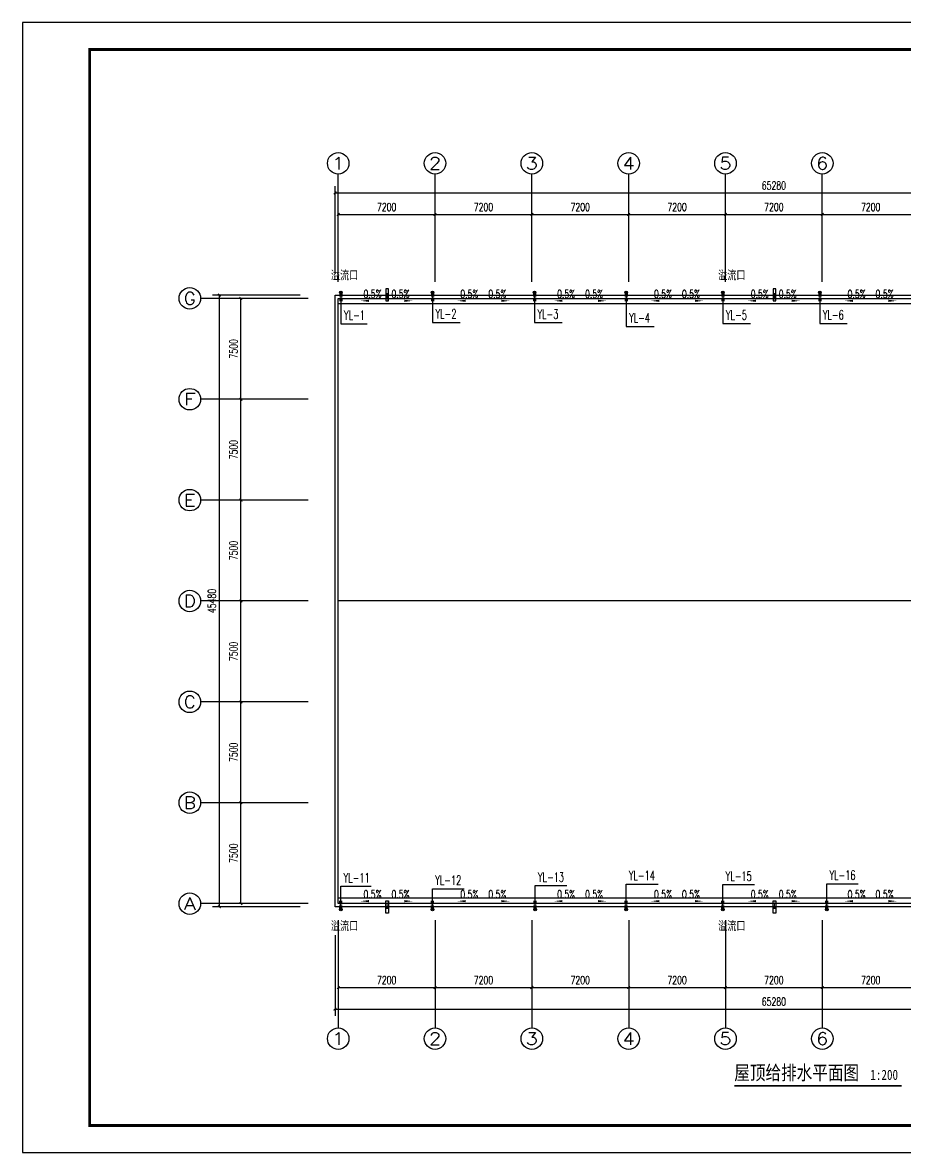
# Model space of a CAD drawing. Extents: x 4995099 to 5303443, y 4627657 to 4889583.
# Drawn here: x 5184643 to 5250301, y 4805583 to 4889583 of the extents above; entities that cross this region are included whole.
import ezdxf
from ezdxf.enums import TextEntityAlignment as Align

# ---------------------------------------------------------------- set-up
doc = ezdxf.new("R2010")
doc.units = 0
doc.header["$LTSCALE"] = 1000
doc.header["$MEASUREMENT"] = 0
doc.linetypes.add('DASH', pattern=[0.35, 0.25, -0.1])
doc.layers.get('0').update_dxf_attribs({"color": 4, "linetype": 'CONTINUOUS'})
doc.layers.get('Defpoints').update_dxf_attribs({"linetype": 'CONTINUOUS'})
for name, color, linetype in [('AXIS', 3, 'CONTINUOUS'), ('AXIS_TEXT', 7, 'CONTINUOUS'), ('DIM_SYMB', 3, 'CONTINUOUS'), ('DIM_雨水', 3, 'CONTINUOUS'), ('EVTR', 2, 'CONTINUOUS'), ('PUB_TEXT', 7, 'CONTINUOUS'), ('PUB_TITLE', 4, 'CONTINUOUS'), ('VPIPE-雨水', 4, 'CONTINUOUS')]:
    doc.layers.add(name, color=color, linetype=linetype)
doc.styles.add('_TCH_AXIS', font='COMPLEX', dxfattribs={"bigfont": 'GBCBIG'})
doc.styles.add('_TCH_DIM', font='SIMPLEX', dxfattribs={"bigfont": 'GBCBIG'})
doc.styles.add('_TCH_DIM_T3', font='SIMPLEX', dxfattribs={"width": 0.705882, "bigfont": 'GBCBIG'})
doc.styles.add('_TWT_SERIAL', font='COMPLEX', dxfattribs={"width": 0.8, "height": 3.5, "bigfont": 'HZTXT'})
doc.styles.add('COMPLEX', font='COMPLEX')
doc.styles.add('宋体1', font='', dxfattribs={"width": 0.8, "height": 8.6})
doc.styles.get('宋体1').set_extended_font_data('SimSun')
doc.dimstyles.new('_TCH_ARCH&&200', dxfattribs={"dimtxt": 595, "dimasz": 200, "dimexe": 500, "dimexo": 600, "dimgap": 252.5, "dimtad": 1, "dimdec": 0, "dimzin": 0, "dimdsep": 46, "dimtxsty": '_TCH_DIM_T3', "dimblk": 'ARCHTICK', "dimcen": 0.09, "dimclrt": 7, "dimazin": 2, "dimtfac": 1, "dimtdec": 0, "dimtix": 1, "dimtmove": 2, "dimatfit": 3, "dimfxl": 0, "dimtolj": 1, "dimtzin": 0, "dimarcsym": 0})

# ---------------------------------------------------------------- blocks, each defined once
blk = doc.blocks.new('_ArchTick')
at = {"color": 0, "linetype": 'ByBlock', "const_width": 0.4}
blk.add_lwpolyline([(-0.5, -0.5), (0.5, 0.5)], dxfattribs=at)
blk = doc.blocks.new('*D123')
at = {"layer": 'AXIS', "color": 0, "lineweight": -2}
for p, q in [((5208119, 4870920), (5208119, 4875820)), ((5215319, 4870920), (5215319, 4875820)), ((5208119, 4875320), (5215319, 4875320))]:
    blk.add_line(p, q, dxfattribs=at)
at = {"layer": 'Defpoints', "color": 0}
for p in [(5215319, 4875320), (5208119, 4870320), (5215319, 4870320)]:
    blk.add_point(p, dxfattribs=at)
at = {"layer": 'AXIS', "color": 0, "lineweight": -2, "xscale": 200, "yscale": 200, "zscale": 200, "rotation": 180}
blk.add_blockref('_ArchTick', (5208119, 4875320), dxfattribs=at)
at = {"layer": 'AXIS', "color": 0, "lineweight": -2, "xscale": 200, "yscale": 200, "zscale": 200}
blk.add_blockref('_ArchTick', (5215319, 4875320), dxfattribs=at)
at = {"layer": 'AXIS', "color": 7, "insert": (5211719, 4875870), "char_height": 595, "attachment_point": 5, "style": '_TCH_DIM_T3'}
blk.add_mtext('\\A1;7200', dxfattribs=at)
blk = doc.blocks.new('*D124')
at = {"layer": 'AXIS', "color": 0, "lineweight": -2}
for p, q in [((5215319, 4870920), (5215319, 4875820)), ((5222519, 4870920), (5222519, 4875820)), ((5215319, 4875320), (5222519, 4875320))]:
    blk.add_line(p, q, dxfattribs=at)
at = {"layer": 'Defpoints', "color": 0}
for p in [(5222519, 4875320), (5215319, 4870320), (5222519, 4870320)]:
    blk.add_point(p, dxfattribs=at)
at = {"layer": 'AXIS', "color": 0, "lineweight": -2, "xscale": 200, "yscale": 200, "zscale": 200, "rotation": 180}
blk.add_blockref('_ArchTick', (5215319, 4875320), dxfattribs=at)
at = {"layer": 'AXIS', "color": 0, "lineweight": -2, "xscale": 200, "yscale": 200, "zscale": 200}
blk.add_blockref('_ArchTick', (5222519, 4875320), dxfattribs=at)
at = {"layer": 'AXIS', "color": 7, "insert": (5218919, 4875870), "char_height": 595, "attachment_point": 5, "style": '_TCH_DIM_T3'}
blk.add_mtext('\\A1;7200', dxfattribs=at)
blk = doc.blocks.new('*D125')
at = {"layer": 'AXIS', "color": 0, "lineweight": -2}
for p, q in [((5222519, 4870920), (5222519, 4875820)), ((5229719, 4870920), (5229719, 4875820)), ((5222519, 4875320), (5229719, 4875320))]:
    blk.add_line(p, q, dxfattribs=at)
at = {"layer": 'Defpoints', "color": 0}
for p in [(5229719, 4875320), (5222519, 4870320), (5229719, 4870320)]:
    blk.add_point(p, dxfattribs=at)
at = {"layer": 'AXIS', "color": 0, "lineweight": -2, "xscale": 200, "yscale": 200, "zscale": 200, "rotation": 180}
blk.add_blockref('_ArchTick', (5222519, 4875320), dxfattribs=at)
at = {"layer": 'AXIS', "color": 0, "lineweight": -2, "xscale": 200, "yscale": 200, "zscale": 200}
blk.add_blockref('_ArchTick', (5229719, 4875320), dxfattribs=at)
at = {"layer": 'AXIS', "color": 7, "insert": (5226119, 4875870), "char_height": 595, "attachment_point": 5, "style": '_TCH_DIM_T3'}
blk.add_mtext('\\A1;7200', dxfattribs=at)
blk = doc.blocks.new('*D126')
at = {"layer": 'AXIS', "color": 0, "lineweight": -2}
for p, q in [((5229719, 4870920), (5229719, 4875820)), ((5236919, 4870920), (5236919, 4875820)), ((5229719, 4875320), (5236919, 4875320))]:
    blk.add_line(p, q, dxfattribs=at)
at = {"layer": 'Defpoints', "color": 0}
for p in [(5236919, 4875320), (5229719, 4870320), (5236919, 4870320)]:
    blk.add_point(p, dxfattribs=at)
at = {"layer": 'AXIS', "color": 0, "lineweight": -2, "xscale": 200, "yscale": 200, "zscale": 200, "rotation": 180}
blk.add_blockref('_ArchTick', (5229719, 4875320), dxfattribs=at)
at = {"layer": 'AXIS', "color": 0, "lineweight": -2, "xscale": 200, "yscale": 200, "zscale": 200}
blk.add_blockref('_ArchTick', (5236919, 4875320), dxfattribs=at)
at = {"layer": 'AXIS', "color": 7, "insert": (5233319, 4875870), "char_height": 595, "attachment_point": 5, "style": '_TCH_DIM_T3'}
blk.add_mtext('\\A1;7200', dxfattribs=at)
blk = doc.blocks.new('*D127')
at = {"layer": 'AXIS', "color": 0, "lineweight": -2}
for p, q in [((5236919, 4870920), (5236919, 4875820)), ((5244119, 4870920), (5244119, 4875820)), ((5236919, 4875320), (5244119, 4875320))]:
    blk.add_line(p, q, dxfattribs=at)
at = {"layer": 'Defpoints', "color": 0}
for p in [(5244119, 4875320), (5236919, 4870320), (5244119, 4870320)]:
    blk.add_point(p, dxfattribs=at)
at = {"layer": 'AXIS', "color": 0, "lineweight": -2, "xscale": 200, "yscale": 200, "zscale": 200, "rotation": 180}
blk.add_blockref('_ArchTick', (5236919, 4875320), dxfattribs=at)
at = {"layer": 'AXIS', "color": 0, "lineweight": -2, "xscale": 200, "yscale": 200, "zscale": 200}
blk.add_blockref('_ArchTick', (5244119, 4875320), dxfattribs=at)
at = {"layer": 'AXIS', "color": 7, "insert": (5240519, 4875870), "char_height": 595, "attachment_point": 5, "style": '_TCH_DIM_T3'}
blk.add_mtext('\\A1;7200', dxfattribs=at)
blk = doc.blocks.new('*D128')
at = {"layer": 'AXIS', "color": 0, "lineweight": -2}
for p, q in [((5244119, 4870920), (5244119, 4875820)), ((5251319, 4870920), (5251319, 4875820)), ((5244119, 4875320), (5251319, 4875320))]:
    blk.add_line(p, q, dxfattribs=at)
at = {"layer": 'Defpoints', "color": 0}
for p in [(5251319, 4875320), (5244119, 4870320), (5251319, 4870320)]:
    blk.add_point(p, dxfattribs=at)
at = {"layer": 'AXIS', "color": 0, "lineweight": -2, "xscale": 200, "yscale": 200, "zscale": 200, "rotation": 180}
blk.add_blockref('_ArchTick', (5244119, 4875320), dxfattribs=at)
at = {"layer": 'AXIS', "color": 0, "lineweight": -2, "xscale": 200, "yscale": 200, "zscale": 200}
blk.add_blockref('_ArchTick', (5251319, 4875320), dxfattribs=at)
at = {"layer": 'AXIS', "color": 7, "insert": (5247719, 4875870), "char_height": 595, "attachment_point": 5, "style": '_TCH_DIM_T3'}
blk.add_mtext('\\A1;7200', dxfattribs=at)
blk = doc.blocks.new('*D132')
at = {"layer": 'AXIS', "color": 0, "lineweight": -2}
for p, q in [((5207879, 4870920), (5207879, 4877420)), ((5273159, 4870920), (5273159, 4877420)), ((5207879, 4876920), (5273159, 4876920))]:
    blk.add_line(p, q, dxfattribs=at)
at = {"layer": 'Defpoints', "color": 0}
for p in [(5273159, 4876920), (5207879, 4870320), (5273159, 4870320)]:
    blk.add_point(p, dxfattribs=at)
at = {"layer": 'AXIS', "color": 0, "lineweight": -2, "xscale": 200, "yscale": 200, "zscale": 200, "rotation": 180}
blk.add_blockref('_ArchTick', (5207879, 4876920), dxfattribs=at)
at = {"layer": 'AXIS', "color": 0, "lineweight": -2, "xscale": 200, "yscale": 200, "zscale": 200}
blk.add_blockref('_ArchTick', (5273159, 4876920), dxfattribs=at)
at = {"layer": 'AXIS', "color": 7, "insert": (5240519, 4877470), "char_height": 595, "attachment_point": 5, "style": '_TCH_DIM_T3'}
blk.add_mtext('\\A1;65280', dxfattribs=at)
blk = doc.blocks.new('*D133')
at = {"layer": 'AXIS', "color": 0, "lineweight": -2}
for p, q in [((5208119, 4822240), (5208119, 4817340)), ((5215319, 4822240), (5215319, 4817340)), ((5208119, 4817840), (5215319, 4817840))]:
    blk.add_line(p, q, dxfattribs=at)
at = {"layer": 'Defpoints', "color": 0}
for p in [(5208119, 4822840), (5215319, 4822840), (5215319, 4817840)]:
    blk.add_point(p, dxfattribs=at)
at = {"layer": 'AXIS', "color": 0, "lineweight": -2, "xscale": 200, "yscale": 200, "zscale": 200, "rotation": 180}
blk.add_blockref('_ArchTick', (5208119, 4817840), dxfattribs=at)
at = {"layer": 'AXIS', "color": 0, "lineweight": -2, "xscale": 200, "yscale": 200, "zscale": 200}
blk.add_blockref('_ArchTick', (5215319, 4817840), dxfattribs=at)
at = {"layer": 'AXIS', "color": 7, "insert": (5211719, 4818390), "char_height": 595, "attachment_point": 5, "style": '_TCH_DIM_T3'}
blk.add_mtext('\\A1;7200', dxfattribs=at)
blk = doc.blocks.new('*D134')
at = {"layer": 'AXIS', "color": 0, "lineweight": -2}
for p, q in [((5215319, 4822240), (5215319, 4817340)), ((5222519, 4822240), (5222519, 4817340)), ((5215319, 4817840), (5222519, 4817840))]:
    blk.add_line(p, q, dxfattribs=at)
at = {"layer": 'Defpoints', "color": 0}
for p in [(5215319, 4822840), (5222519, 4822840), (5222519, 4817840)]:
    blk.add_point(p, dxfattribs=at)
at = {"layer": 'AXIS', "color": 0, "lineweight": -2, "xscale": 200, "yscale": 200, "zscale": 200, "rotation": 180}
blk.add_blockref('_ArchTick', (5215319, 4817840), dxfattribs=at)
at = {"layer": 'AXIS', "color": 0, "lineweight": -2, "xscale": 200, "yscale": 200, "zscale": 200}
blk.add_blockref('_ArchTick', (5222519, 4817840), dxfattribs=at)
at = {"layer": 'AXIS', "color": 7, "insert": (5218919, 4818390), "char_height": 595, "attachment_point": 5, "style": '_TCH_DIM_T3'}
blk.add_mtext('\\A1;7200', dxfattribs=at)
blk = doc.blocks.new('*D135')
at = {"layer": 'AXIS', "color": 0, "lineweight": -2}
for p, q in [((5222519, 4822240), (5222519, 4817340)), ((5229719, 4822240), (5229719, 4817340)), ((5222519, 4817840), (5229719, 4817840))]:
    blk.add_line(p, q, dxfattribs=at)
at = {"layer": 'Defpoints', "color": 0}
for p in [(5222519, 4822840), (5229719, 4822840), (5229719, 4817840)]:
    blk.add_point(p, dxfattribs=at)
at = {"layer": 'AXIS', "color": 0, "lineweight": -2, "xscale": 200, "yscale": 200, "zscale": 200, "rotation": 180}
blk.add_blockref('_ArchTick', (5222519, 4817840), dxfattribs=at)
at = {"layer": 'AXIS', "color": 0, "lineweight": -2, "xscale": 200, "yscale": 200, "zscale": 200}
blk.add_blockref('_ArchTick', (5229719, 4817840), dxfattribs=at)
at = {"layer": 'AXIS', "color": 7, "insert": (5226119, 4818390), "char_height": 595, "attachment_point": 5, "style": '_TCH_DIM_T3'}
blk.add_mtext('\\A1;7200', dxfattribs=at)
blk = doc.blocks.new('*D136')
at = {"layer": 'AXIS', "color": 0, "lineweight": -2}
for p, q in [((5229719, 4822240), (5229719, 4817340)), ((5236919, 4822240), (5236919, 4817340)), ((5229719, 4817840), (5236919, 4817840))]:
    blk.add_line(p, q, dxfattribs=at)
at = {"layer": 'Defpoints', "color": 0}
for p in [(5229719, 4822840), (5236919, 4822840), (5236919, 4817840)]:
    blk.add_point(p, dxfattribs=at)
at = {"layer": 'AXIS', "color": 0, "lineweight": -2, "xscale": 200, "yscale": 200, "zscale": 200, "rotation": 180}
blk.add_blockref('_ArchTick', (5229719, 4817840), dxfattribs=at)
at = {"layer": 'AXIS', "color": 0, "lineweight": -2, "xscale": 200, "yscale": 200, "zscale": 200}
blk.add_blockref('_ArchTick', (5236919, 4817840), dxfattribs=at)
at = {"layer": 'AXIS', "color": 7, "insert": (5233319, 4818390), "char_height": 595, "attachment_point": 5, "style": '_TCH_DIM_T3'}
blk.add_mtext('\\A1;7200', dxfattribs=at)
blk = doc.blocks.new('*D137')
at = {"layer": 'AXIS', "color": 0, "lineweight": -2}
for p, q in [((5236919, 4822240), (5236919, 4817340)), ((5244119, 4822240), (5244119, 4817340)), ((5236919, 4817840), (5244119, 4817840))]:
    blk.add_line(p, q, dxfattribs=at)
at = {"layer": 'Defpoints', "color": 0}
for p in [(5236919, 4822840), (5244119, 4822840), (5244119, 4817840)]:
    blk.add_point(p, dxfattribs=at)
at = {"layer": 'AXIS', "color": 0, "lineweight": -2, "xscale": 200, "yscale": 200, "zscale": 200, "rotation": 180}
blk.add_blockref('_ArchTick', (5236919, 4817840), dxfattribs=at)
at = {"layer": 'AXIS', "color": 0, "lineweight": -2, "xscale": 200, "yscale": 200, "zscale": 200}
blk.add_blockref('_ArchTick', (5244119, 4817840), dxfattribs=at)
at = {"layer": 'AXIS', "color": 7, "insert": (5240519, 4818390), "char_height": 595, "attachment_point": 5, "style": '_TCH_DIM_T3'}
blk.add_mtext('\\A1;7200', dxfattribs=at)
blk = doc.blocks.new('*D138')
at = {"layer": 'AXIS', "color": 0, "lineweight": -2}
for p, q in [((5244119, 4822240), (5244119, 4817340)), ((5251319, 4822240), (5251319, 4817340)), ((5244119, 4817840), (5251319, 4817840))]:
    blk.add_line(p, q, dxfattribs=at)
at = {"layer": 'Defpoints', "color": 0}
for p in [(5244119, 4822840), (5251319, 4822840), (5251319, 4817840)]:
    blk.add_point(p, dxfattribs=at)
at = {"layer": 'AXIS', "color": 0, "lineweight": -2, "xscale": 200, "yscale": 200, "zscale": 200, "rotation": 180}
blk.add_blockref('_ArchTick', (5244119, 4817840), dxfattribs=at)
at = {"layer": 'AXIS', "color": 0, "lineweight": -2, "xscale": 200, "yscale": 200, "zscale": 200}
blk.add_blockref('_ArchTick', (5251319, 4817840), dxfattribs=at)
at = {"layer": 'AXIS', "color": 7, "insert": (5247719, 4818390), "char_height": 595, "attachment_point": 5, "style": '_TCH_DIM_T3'}
blk.add_mtext('\\A1;7200', dxfattribs=at)
blk = doc.blocks.new('*D142')
at = {"layer": 'AXIS', "color": 0, "lineweight": -2}
for p, q in [((5207879, 4821740), (5207879, 4815740)), ((5273159, 4821740), (5273159, 4815740)), ((5207879, 4816240), (5273159, 4816240))]:
    blk.add_line(p, q, dxfattribs=at)
at = {"layer": 'Defpoints', "color": 0}
for p in [(5207879, 4822340), (5273159, 4822340), (5273159, 4816240)]:
    blk.add_point(p, dxfattribs=at)
at = {"layer": 'AXIS', "color": 0, "lineweight": -2, "xscale": 200, "yscale": 200, "zscale": 200, "rotation": 180}
blk.add_blockref('_ArchTick', (5207879, 4816240), dxfattribs=at)
at = {"layer": 'AXIS', "color": 0, "lineweight": -2, "xscale": 200, "yscale": 200, "zscale": 200}
blk.add_blockref('_ArchTick', (5273159, 4816240), dxfattribs=at)
at = {"layer": 'AXIS', "color": 7, "insert": (5240519, 4816790), "char_height": 595, "attachment_point": 5, "style": '_TCH_DIM_T3'}
blk.add_mtext('\\A1;65280', dxfattribs=at)
blk = doc.blocks.new('*D150')
at = {"layer": 'AXIS', "color": 0, "lineweight": -2}
for p, q in [((5205279, 4831580), (5200379, 4831580)), ((5200879, 4824080), (5200879, 4831580)), ((5205279, 4824080), (5200379, 4824080))]:
    blk.add_line(p, q, dxfattribs=at)
at = {"layer": 'Defpoints', "color": 0}
for p in [(5200879, 4831580), (5205879, 4831580), (5205879, 4824080)]:
    blk.add_point(p, dxfattribs=at)
at = {"layer": 'AXIS', "color": 0, "lineweight": -2, "xscale": 200, "yscale": 200, "zscale": 200}
for p, rotation in [((5200879, 4831580), 90), ((5200879, 4824080), 270)]:
    blk.add_blockref('_ArchTick', p, dxfattribs=dict(at, rotation=rotation))
at = {"layer": 'AXIS', "color": 7, "insert": (5200329, 4827830), "char_height": 595, "attachment_point": 5, "rotation": 90, "style": '_TCH_DIM_T3'}
blk.add_mtext('\\A1;7500', dxfattribs=at)
blk = doc.blocks.new('*D151')
at = {"layer": 'AXIS', "color": 0, "lineweight": -2}
for p, q in [((5205279, 4839080), (5200379, 4839080)), ((5200879, 4831580), (5200879, 4839080)), ((5205279, 4831580), (5200379, 4831580))]:
    blk.add_line(p, q, dxfattribs=at)
at = {"layer": 'Defpoints', "color": 0}
for p in [(5200879, 4839080), (5205879, 4839080), (5205879, 4831580)]:
    blk.add_point(p, dxfattribs=at)
at = {"layer": 'AXIS', "color": 0, "lineweight": -2, "xscale": 200, "yscale": 200, "zscale": 200}
for p, rotation in [((5200879, 4839080), 90), ((5200879, 4831580), 270)]:
    blk.add_blockref('_ArchTick', p, dxfattribs=dict(at, rotation=rotation))
at = {"layer": 'AXIS', "color": 7, "insert": (5200329, 4835330), "char_height": 595, "attachment_point": 5, "rotation": 90, "style": '_TCH_DIM_T3'}
blk.add_mtext('\\A1;7500', dxfattribs=at)
blk = doc.blocks.new('*D152')
at = {"layer": 'AXIS', "color": 0, "lineweight": -2}
for p, q in [((5205279, 4846580), (5200379, 4846580)), ((5200879, 4839080), (5200879, 4846580)), ((5205279, 4839080), (5200379, 4839080))]:
    blk.add_line(p, q, dxfattribs=at)
at = {"layer": 'Defpoints', "color": 0}
for p in [(5200879, 4846580), (5205879, 4846580), (5205879, 4839080)]:
    blk.add_point(p, dxfattribs=at)
at = {"layer": 'AXIS', "color": 0, "lineweight": -2, "xscale": 200, "yscale": 200, "zscale": 200}
for p, rotation in [((5200879, 4846580), 90), ((5200879, 4839080), 270)]:
    blk.add_blockref('_ArchTick', p, dxfattribs=dict(at, rotation=rotation))
at = {"layer": 'AXIS', "color": 7, "insert": (5200329, 4842830), "char_height": 595, "attachment_point": 5, "rotation": 90, "style": '_TCH_DIM_T3'}
blk.add_mtext('\\A1;7500', dxfattribs=at)
blk = doc.blocks.new('*D153')
at = {"layer": 'AXIS', "color": 0, "lineweight": -2}
for p, q in [((5205279, 4854080), (5200379, 4854080)), ((5200879, 4846580), (5200879, 4854080)), ((5205279, 4846580), (5200379, 4846580))]:
    blk.add_line(p, q, dxfattribs=at)
at = {"layer": 'Defpoints', "color": 0}
for p in [(5200879, 4854080), (5205879, 4854080), (5205879, 4846580)]:
    blk.add_point(p, dxfattribs=at)
at = {"layer": 'AXIS', "color": 0, "lineweight": -2, "xscale": 200, "yscale": 200, "zscale": 200}
for p, rotation in [((5200879, 4854080), 90), ((5200879, 4846580), 270)]:
    blk.add_blockref('_ArchTick', p, dxfattribs=dict(at, rotation=rotation))
at = {"layer": 'AXIS', "color": 7, "insert": (5200329, 4850330), "char_height": 595, "attachment_point": 5, "rotation": 90, "style": '_TCH_DIM_T3'}
blk.add_mtext('\\A1;7500', dxfattribs=at)
blk = doc.blocks.new('*D154')
at = {"layer": 'AXIS', "color": 0, "lineweight": -2}
for p, q in [((5205279, 4861580), (5200379, 4861580)), ((5200879, 4854080), (5200879, 4861580)), ((5205279, 4854080), (5200379, 4854080))]:
    blk.add_line(p, q, dxfattribs=at)
at = {"layer": 'Defpoints', "color": 0}
for p in [(5200879, 4861580), (5205879, 4861580), (5205879, 4854080)]:
    blk.add_point(p, dxfattribs=at)
at = {"layer": 'AXIS', "color": 0, "lineweight": -2, "xscale": 200, "yscale": 200, "zscale": 200}
for p, rotation in [((5200879, 4861580), 90), ((5200879, 4854080), 270)]:
    blk.add_blockref('_ArchTick', p, dxfattribs=dict(at, rotation=rotation))
at = {"layer": 'AXIS', "color": 7, "insert": (5200329, 4857830), "char_height": 595, "attachment_point": 5, "rotation": 90, "style": '_TCH_DIM_T3'}
blk.add_mtext('\\A1;7500', dxfattribs=at)
blk = doc.blocks.new('*D155')
at = {"layer": 'AXIS', "color": 0, "lineweight": -2}
for p, q in [((5205279, 4869080), (5200379, 4869080)), ((5200879, 4861580), (5200879, 4869080)), ((5205279, 4861580), (5200379, 4861580))]:
    blk.add_line(p, q, dxfattribs=at)
at = {"layer": 'Defpoints', "color": 0}
for p in [(5200879, 4869080), (5205879, 4869080), (5205879, 4861580)]:
    blk.add_point(p, dxfattribs=at)
at = {"layer": 'AXIS', "color": 0, "lineweight": -2, "xscale": 200, "yscale": 200, "zscale": 200}
for p, rotation in [((5200879, 4869080), 90), ((5200879, 4861580), 270)]:
    blk.add_blockref('_ArchTick', p, dxfattribs=dict(at, rotation=rotation))
at = {"layer": 'AXIS', "color": 7, "insert": (5200329, 4865330), "char_height": 595, "attachment_point": 5, "rotation": 90, "style": '_TCH_DIM_T3'}
blk.add_mtext('\\A1;7500', dxfattribs=at)
blk = doc.blocks.new('*D156')
at = {"layer": 'AXIS', "color": 0, "lineweight": -2}
for p, q in [((5205279, 4869320), (5198779, 4869320)), ((5199279, 4823840), (5199279, 4869320)), ((5205279, 4823840), (5198779, 4823840))]:
    blk.add_line(p, q, dxfattribs=at)
at = {"layer": 'Defpoints', "color": 0}
for p in [(5199279, 4869320), (5205879, 4869320), (5205879, 4823840)]:
    blk.add_point(p, dxfattribs=at)
at = {"layer": 'AXIS', "color": 0, "lineweight": -2, "xscale": 200, "yscale": 200, "zscale": 200}
for p, rotation in [((5199279, 4869320), 90), ((5199279, 4823840), 270)]:
    blk.add_blockref('_ArchTick', p, dxfattribs=dict(at, rotation=rotation))
at = {"layer": 'AXIS', "color": 7, "insert": (5198729, 4846580), "char_height": 595, "attachment_point": 5, "rotation": 90, "style": '_TCH_DIM_T3'}
blk.add_mtext('\\A1;45480', dxfattribs=at)
blk = doc.blocks.new('_AXISO')
blk.add_circle((0, 0), 0.5)
at = {"layer": 'AXIS_TEXT', "style": 'COMPLEX', "width": 1.041667}
blk.add_attdef('A', text='', height=0.56, dxfattribs=at).set_placement((-0.25, -0.28), (0.25, -0.28), align=Align.FIT)

msp = doc.modelspace()

# ---------------------------------------------------------------- linework, layer by layer
for p, q in [((5272919.2, 4868680), (5208119.2, 4868680)), ((5272919.2, 4868680), (5208119.2, 4868680)), ((5272919.2, 4846580), (5208119.2, 4846580)), ((5272919.2, 4824480), (5208119.2, 4824480))]:
    msp.add_line(p, q)
for points in [[(5207879.2, 4869320), (5273159.2, 4869320), (5273159.2, 4823840), (5207879.2, 4823840)], [(5208119.2, 4869080), (5272919.2, 4869080), (5272919.2, 4824080), (5208119.2, 4824080)]]:
    msp.add_lwpolyline(points, close=True)
at = {"layer": 'AXIS'}
for p, q in [((5208119.2, 4870320), (5208119.2, 4878320)), ((5215319.2, 4870320), (5215319.2, 4878320)), ((5222519.2, 4870320), (5222519.2, 4878320)), ((5229719.2, 4870320), (5229719.2, 4878320)), ((5236919.2, 4870320), (5236919.2, 4878320)), ((5244119.2, 4870320), (5244119.2, 4878320)), ((5205879.2, 4869080), (5197879.2, 4869080)), ((5205879.2, 4861580), (5197879.2, 4861580)), ((5205879.2, 4854080), (5197879.2, 4854080)), ((5205879.2, 4846580), (5197879.2, 4846580)), ((5205879.2, 4839080), (5197879.2, 4839080)), ((5205879.2, 4831580), (5197879.2, 4831580)), ((5205879.2, 4824080), (5197879.2, 4824080)), ((5208119.2, 4822840), (5208119.2, 4814840)), ((5215319.2, 4822840), (5215319.2, 4814840)), ((5222519.2, 4822840), (5222519.2, 4814840)), ((5229719.2, 4822840), (5229719.2, 4814840)), ((5236919.2, 4822840), (5236919.2, 4814840)), ((5244119.2, 4822840), (5244119.2, 4814840))]:
    msp.add_line(p, q, dxfattribs=at)
at = {"layer": 'DIM_SYMB', "color": 0}
for points in [[(5209089.3, 4870768, 0, 0, 0), (5211760.9, 4870768, 0, 0, 0), (5211760.9, 4868885.9, 0, 160, 0), (5211760.9, 4869485.9, 0, 0, 0)], [(5237889.3, 4870768, 0, 0, 0), (5240560.9, 4870768, 0, 0, 0), (5240560.9, 4868885.9, 0, 160, 0), (5240560.9, 4869485.9, 0, 0, 0)], [(5209089.3, 4822392.1, 0, 0, 0), (5211760.9, 4822392.1, 0, 0, 0), (5211760.9, 4824274.2, 0, 160, 0), (5211760.9, 4823674.2, 0, 0, 0)], [(5237889.3, 4822392.1, 0, 0, 0), (5240560.9, 4822392.1, 0, 0, 0), (5240560.9, 4824274.2, 0, 160, 0), (5240560.9, 4823674.2, 0, 0, 0)]]:
    msp.add_lwpolyline(points, format="xyseb", dxfattribs=at)
at = {"layer": 'DIM_SYMB'}
for points in [[(5211562.6, 4868896.9, 0, 0, 0), (5209795.5, 4868896.9, 0, 160, 0), (5210395.5, 4868896.9, 0, 0, 0)], [(5211875.8, 4868896.9, 0, 0, 0), (5213642.8, 4868896.9, 0, 160, 0), (5213042.8, 4868896.9, 0, 0, 0)], [(5218762.6, 4868896.9, 0, 0, 0), (5216995.5, 4868896.9, 0, 160, 0), (5217595.5, 4868896.9, 0, 0, 0)], [(5219075.8, 4868896.9, 0, 0, 0), (5220842.8, 4868896.9, 0, 160, 0), (5220242.8, 4868896.9, 0, 0, 0)], [(5225962.6, 4868896.9, 0, 0, 0), (5224195.5, 4868896.9, 0, 160, 0), (5224795.5, 4868896.9, 0, 0, 0)], [(5226275.8, 4868896.9, 0, 0, 0), (5228042.8, 4868896.9, 0, 160, 0), (5227442.8, 4868896.9, 0, 0, 0)], [(5233162.6, 4868896.9, 0, 0, 0), (5231395.5, 4868896.9, 0, 160, 0), (5231995.5, 4868896.9, 0, 0, 0)], [(5233475.8, 4868896.9, 0, 0, 0), (5235242.8, 4868896.9, 0, 160, 0), (5234642.8, 4868896.9, 0, 0, 0)], [(5240362.6, 4868896.9, 0, 0, 0), (5238595.5, 4868896.9, 0, 160, 0), (5239195.5, 4868896.9, 0, 0, 0)], [(5240675.8, 4868896.9, 0, 0, 0), (5242442.8, 4868896.9, 0, 160, 0), (5241842.8, 4868896.9, 0, 0, 0)], [(5247562.6, 4868896.9, 0, 0, 0), (5245795.5, 4868896.9, 0, 160, 0), (5246395.5, 4868896.9, 0, 0, 0)], [(5247875.8, 4868896.9, 0, 0, 0), (5249642.8, 4868896.9, 0, 160, 0), (5249042.8, 4868896.9, 0, 0, 0)], [(5211562.6, 4824263.2, 0, 0, 0), (5209795.5, 4824263.2, 0, 160, 0), (5210395.5, 4824263.2, 0, 0, 0)], [(5211875.8, 4824263.2, 0, 0, 0), (5213642.8, 4824263.2, 0, 160, 0), (5213042.8, 4824263.2, 0, 0, 0)], [(5218762.6, 4824263.2, 0, 0, 0), (5216995.5, 4824263.2, 0, 160, 0), (5217595.5, 4824263.2, 0, 0, 0)], [(5219075.8, 4824263.2, 0, 0, 0), (5220842.8, 4824263.2, 0, 160, 0), (5220242.8, 4824263.2, 0, 0, 0)], [(5225962.6, 4824263.2, 0, 0, 0), (5224195.5, 4824263.2, 0, 160, 0), (5224795.5, 4824263.2, 0, 0, 0)], [(5226275.8, 4824263.2, 0, 0, 0), (5228042.8, 4824263.2, 0, 160, 0), (5227442.8, 4824263.2, 0, 0, 0)], [(5233162.6, 4824263.2, 0, 0, 0), (5231395.5, 4824263.2, 0, 160, 0), (5231995.5, 4824263.2, 0, 0, 0)], [(5233475.8, 4824263.2, 0, 0, 0), (5235242.8, 4824263.2, 0, 160, 0), (5234642.8, 4824263.2, 0, 0, 0)], [(5240362.6, 4824263.2, 0, 0, 0), (5238595.5, 4824263.2, 0, 160, 0), (5239195.5, 4824263.2, 0, 0, 0)], [(5240675.8, 4824263.2, 0, 0, 0), (5242442.8, 4824263.2, 0, 160, 0), (5241842.8, 4824263.2, 0, 0, 0)], [(5247562.6, 4824263.2, 0, 0, 0), (5245795.5, 4824263.2, 0, 160, 0), (5246395.5, 4824263.2, 0, 0, 0)], [(5247875.8, 4824263.2, 0, 0, 0), (5249642.8, 4824263.2, 0, 160, 0), (5249042.8, 4824263.2, 0, 0, 0)]]:
    msp.add_lwpolyline(points, format="xyseb", dxfattribs=at)
at = {"layer": 'DIM_SYMB', "const_width": 140}
msp.add_lwpolyline([(5237575.2, 4810533.5), (5250013.4, 4810533.5)], dxfattribs=at)
at = {"layer": 'DIM_雨水', "color": 0}
for p, q in [((5208308.8, 4869524.5), (5208308.8, 4867197.9)), ((5215129.5, 4869524.5), (5215129.5, 4867296.4)), ((5222710.7, 4869524.5), (5222710.7, 4867281)), ((5229529.5, 4869524.5), (5229529.5, 4866998.4)), ((5236729.5, 4869524.5), (5236729.5, 4867213.3)), ((5243929.5, 4869524.5), (5243929.5, 4867219.6)), ((5208308.8, 4867197.9), (5210265.3, 4867197.9)), ((5215129.5, 4867296.4), (5217181.8, 4867296.4)), ((5222710.7, 4867281), (5224763, 4867281)), ((5229529.5, 4866998.4), (5231620.6, 4866998.4)), ((5236729.5, 4867213.3), (5238781.8, 4867213.3)), ((5243929.5, 4867219.6), (5245981.8, 4867219.6)), ((5208308.8, 4823635.5), (5208308.8, 4825373.1)), ((5208308.8, 4825373.1), (5210557.1, 4825373.1)), ((5215129.5, 4823635.5), (5215129.5, 4825186.6)), ((5215129.5, 4825186.6), (5217477.7, 4825186.6)), ((5222769.3, 4823635.5), (5222769.3, 4825421.6)), ((5222769.3, 4825421.6), (5225117.5, 4825421.6)), ((5229529.5, 4823635.5), (5229529.5, 4825536.9)), ((5229529.5, 4825536.9), (5231918, 4825536.9)), ((5236729.5, 4823635.5), (5236729.5, 4825489.6)), ((5236729.5, 4825489.6), (5239077.7, 4825489.6)), ((5244449, 4823635.5), (5244449, 4825558.8)), ((5244449, 4825558.8), (5246797.2, 4825558.8))]:
    msp.add_line(p, q, dxfattribs=at)
at = {"layer": 'EVTR'}
for points in [[(5211863.2, 4869794.7), (5211658.7, 4869794.7), (5211658.7, 4868885.9), (5211863.2, 4868885.9)], [(5240663.2, 4869794.7), (5240458.7, 4869794.7), (5240458.7, 4868885.9), (5240663.2, 4868885.9)], [(5211863.2, 4823365.3), (5211658.7, 4823365.3), (5211658.7, 4824274.2), (5211863.2, 4824274.2)], [(5240663.2, 4823365.3), (5240458.7, 4823365.3), (5240458.7, 4824274.2), (5240663.2, 4824274.2)]]:
    msp.add_lwpolyline(points, close=True, dxfattribs=at)
at = {"layer": 'EVTR', "linetype": 'DASH'}
for points in [[(5208233.8, 4869461.7), (5208233.8, 4868831.8)], [(5208383.8, 4869461.7), (5208383.8, 4868831.8)], [(5215054.5, 4869461.7), (5215054.5, 4868831.8)], [(5215204.5, 4869461.7), (5215204.5, 4868831.8)], [(5222635.7, 4869461.7), (5222635.7, 4868831.8)], [(5222785.7, 4869461.7), (5222785.7, 4868831.8)], [(5229454.5, 4869461.7), (5229454.5, 4868831.8)], [(5229604.5, 4869461.7), (5229604.5, 4868831.8)], [(5236654.5, 4869461.7), (5236654.5, 4868831.8)], [(5236804.5, 4869461.7), (5236804.5, 4868831.8)], [(5243854.5, 4869461.7), (5243854.5, 4868831.8)], [(5244004.5, 4869461.7), (5244004.5, 4868831.8)], [(5208233.8, 4823698.4), (5208233.8, 4824328.3)], [(5208383.8, 4823698.4), (5208383.8, 4824328.3)], [(5215054.5, 4823698.4), (5215054.5, 4824328.3)], [(5215204.5, 4823698.4), (5215204.5, 4824328.3)], [(5222694.3, 4823698.4), (5222694.3, 4824328.3)], [(5222844.3, 4823698.4), (5222844.3, 4824328.3)], [(5229454.5, 4823698.4), (5229454.5, 4824328.3)], [(5229604.5, 4823698.4), (5229604.5, 4824328.3)], [(5236654.5, 4823698.4), (5236654.5, 4824328.3)], [(5236804.5, 4823698.4), (5236804.5, 4824328.3)], [(5244374, 4823698.4), (5244374, 4824328.3)], [(5244524, 4823698.4), (5244524, 4824328.3)]]:
    msp.add_lwpolyline(points, dxfattribs=at)
at = {"layer": 'EVTR'}
for centre in [(5208308.8, 4869524.5), (5215129.5, 4869524.5), (5222710.7, 4869524.5), (5229529.5, 4869524.5), (5236729.5, 4869524.5), (5243929.5, 4869524.5), (5208308.8, 4823635.5), (5215129.5, 4823635.5), (5222769.3, 4823635.5), (5229529.5, 4823635.5), (5236729.5, 4823635.5), (5244449, 4823635.5)]:
    msp.add_circle(centre, 75, dxfattribs=at)
at = {"layer": 'PUB_TITLE'}
msp.add_lwpolyline([(5184643, 4805582.5), (5303443, 4805582.5), (5303443, 4889582.5), (5184643, 4889582.5)], close=True, dxfattribs=at)
at = {"layer": 'PUB_TITLE', "const_width": 200}
msp.add_lwpolyline([(5189643, 4807582.5), (5301443, 4807582.5), (5301443, 4887582.5), (5189643, 4887582.5)], close=True, dxfattribs=at)
at = {"layer": 'VPIPE-雨水'}
for centre in [(5208308.8, 4869524.5), (5215129.5, 4869524.5), (5222710.7, 4869524.5), (5229529.5, 4869524.5), (5236729.5, 4869524.5), (5243929.5, 4869524.5), (5208308.8, 4823635.5), (5215129.5, 4823635.5), (5222769.3, 4823635.5), (5229529.5, 4823635.5), (5236729.5, 4823635.5), (5244449, 4823635.5)]:
    msp.add_circle(centre, 100, dxfattribs=at)

# ---------------------------------------------------------------- block references
at = {"layer": 'AXIS'}
ref = msp.add_blockref('_AXISO', (5208119.2, 4879120), dxfattribs=dict(at, xscale=1600, yscale=1600, zscale=1600))
ref.add_attrib('A', '1', dxfattribs={"layer": 'AXIS_TEXT', "height": 905.1, "style": '_TCH_AXIS', "width": 2.333333}).set_placement((5207666.6, 4878667.5), (5208571.7, 4878667.5), align=Align.FIT)
ref = msp.add_blockref('_AXISO', (5215319.2, 4879120), dxfattribs=dict(at, xscale=1600, yscale=1600, zscale=1600))
ref.add_attrib('A', '2', dxfattribs={"layer": 'AXIS_TEXT', "height": 905.1, "style": '_TCH_AXIS', "width": 1.5}).set_placement((5214866.6, 4878667.5), (5215771.7, 4878667.5), align=Align.FIT)
ref = msp.add_blockref('_AXISO', (5222519.2, 4879120), dxfattribs=dict(at, xscale=1600, yscale=1600, zscale=1600))
ref.add_attrib('A', '3', dxfattribs={"layer": 'AXIS_TEXT', "height": 905.1, "style": '_TCH_AXIS', "width": 1.5}).set_placement((5222066.6, 4878667.5), (5222971.7, 4878667.5), align=Align.FIT)
ref = msp.add_blockref('_AXISO', (5229719.2, 4879120), dxfattribs=dict(at, xscale=1600, yscale=1600, zscale=1600))
ref.add_attrib('A', '4', dxfattribs={"layer": 'AXIS_TEXT', "height": 905.1, "style": '_TCH_AXIS', "width": 1.3125}).set_placement((5229266.6, 4878667.5), (5230171.7, 4878667.5), align=Align.FIT)
ref = msp.add_blockref('_AXISO', (5236919.2, 4879120), dxfattribs=dict(at, xscale=1600, yscale=1600, zscale=1600))
ref.add_attrib('A', '5', dxfattribs={"layer": 'AXIS_TEXT', "height": 905.1, "style": '_TCH_AXIS', "width": 1.5}).set_placement((5236466.6, 4878667.5), (5237371.7, 4878667.5), align=Align.FIT)
ref = msp.add_blockref('_AXISO', (5244119.2, 4879120), dxfattribs=dict(at, xscale=1600, yscale=1600, zscale=1600))
ref.add_attrib('A', '6', dxfattribs={"layer": 'AXIS_TEXT', "height": 905.1, "style": '_TCH_AXIS', "width": 1.5}).set_placement((5243666.6, 4878667.5), (5244571.7, 4878667.5), align=Align.FIT)
ref = msp.add_blockref('_AXISO', (5197079.2, 4869080), dxfattribs=dict(at, xscale=1600, yscale=1600, zscale=1600))
ref.add_attrib('A', 'G', dxfattribs={"layer": 'AXIS_TEXT', "height": 905.1, "style": '_TCH_AXIS', "width": 1.166667}).set_placement((5196626.6, 4868627.5), (5197531.7, 4868627.5), align=Align.FIT)
ref = msp.add_blockref('_AXISO', (5197079.2, 4861580), dxfattribs=dict(at, xscale=1600, yscale=1600, zscale=1600))
ref.add_attrib('A', 'F', dxfattribs={"layer": 'AXIS_TEXT', "height": 905.1, "style": '_TCH_AXIS', "width": 1.3125}).set_placement((5196626.6, 4861127.5), (5197531.7, 4861127.5), align=Align.FIT)
ref = msp.add_blockref('_AXISO', (5197079.2, 4854080), dxfattribs=dict(at, xscale=1600, yscale=1600, zscale=1600))
ref.add_attrib('A', 'E', dxfattribs={"layer": 'AXIS_TEXT', "height": 905.1, "style": '_TCH_AXIS', "width": 1.3125}).set_placement((5196626.6, 4853627.5), (5197531.7, 4853627.5), align=Align.FIT)
ref = msp.add_blockref('_AXISO', (5197079.2, 4846580), dxfattribs=dict(at, xscale=1600, yscale=1600, zscale=1600))
ref.add_attrib('A', 'D', dxfattribs={"layer": 'AXIS_TEXT', "height": 905.1, "style": '_TCH_AXIS', "width": 1.235294}).set_placement((5196626.6, 4846127.5), (5197531.7, 4846127.5), align=Align.FIT)
ref = msp.add_blockref('_AXISO', (5197079.2, 4839080), dxfattribs=dict(at, xscale=1600, yscale=1600, zscale=1600))
ref.add_attrib('A', 'C', dxfattribs={"layer": 'AXIS_TEXT', "height": 905.1, "style": '_TCH_AXIS', "width": 1.4}).set_placement((5196626.6, 4838627.5), (5197531.7, 4838627.5), align=Align.FIT)
ref = msp.add_blockref('_AXISO', (5197079.2, 4831580), dxfattribs=dict(at, xscale=1600, yscale=1600, zscale=1600))
ref.add_attrib('A', 'B', dxfattribs={"layer": 'AXIS_TEXT', "height": 905.1, "style": '_TCH_AXIS', "width": 1.235294}).set_placement((5196626.6, 4831127.5), (5197531.7, 4831127.5), align=Align.FIT)
ref = msp.add_blockref('_AXISO', (5197079.2, 4824080), dxfattribs=dict(at, xscale=1600, yscale=1600, zscale=1600))
ref.add_attrib('A', 'A', dxfattribs={"layer": 'AXIS_TEXT', "height": 905.1, "style": '_TCH_AXIS', "width": 1.166667}).set_placement((5196626.6, 4823627.5), (5197531.7, 4823627.5), align=Align.FIT)
ref = msp.add_blockref('_AXISO', (5208119.2, 4814040), dxfattribs=dict(at, xscale=1600, yscale=1600, zscale=1600))
ref.add_attrib('A', '1', dxfattribs={"layer": 'AXIS_TEXT', "height": 905.1, "style": '_TCH_AXIS', "width": 2.333333}).set_placement((5207666.6, 4813587.5), (5208571.7, 4813587.5), align=Align.FIT)
ref = msp.add_blockref('_AXISO', (5215319.2, 4814040), dxfattribs=dict(at, xscale=1600, yscale=1600, zscale=1600))
ref.add_attrib('A', '2', dxfattribs={"layer": 'AXIS_TEXT', "height": 905.1, "style": '_TCH_AXIS', "width": 1.5}).set_placement((5214866.6, 4813587.5), (5215771.7, 4813587.5), align=Align.FIT)
ref = msp.add_blockref('_AXISO', (5222519.2, 4814040), dxfattribs=dict(at, xscale=1600, yscale=1600, zscale=1600))
ref.add_attrib('A', '3', dxfattribs={"layer": 'AXIS_TEXT', "height": 905.1, "style": '_TCH_AXIS', "width": 1.5}).set_placement((5222066.6, 4813587.5), (5222971.7, 4813587.5), align=Align.FIT)
ref = msp.add_blockref('_AXISO', (5229719.2, 4814040), dxfattribs=dict(at, xscale=1600, yscale=1600, zscale=1600))
ref.add_attrib('A', '4', dxfattribs={"layer": 'AXIS_TEXT', "height": 905.1, "style": '_TCH_AXIS', "width": 1.3125}).set_placement((5229266.6, 4813587.5), (5230171.7, 4813587.5), align=Align.FIT)
ref = msp.add_blockref('_AXISO', (5236919.2, 4814040), dxfattribs=dict(at, xscale=1600, yscale=1600, zscale=1600))
ref.add_attrib('A', '5', dxfattribs={"layer": 'AXIS_TEXT', "height": 905.1, "style": '_TCH_AXIS', "width": 1.5}).set_placement((5236466.6, 4813587.5), (5237371.7, 4813587.5), align=Align.FIT)
ref = msp.add_blockref('_AXISO', (5244119.2, 4814040), dxfattribs=dict(at, xscale=1600, yscale=1600, zscale=1600))
ref.add_attrib('A', '6', dxfattribs={"layer": 'AXIS_TEXT', "height": 905.1, "style": '_TCH_AXIS', "width": 1.5}).set_placement((5243666.6, 4813587.5), (5244571.7, 4813587.5), align=Align.FIT)

# ---------------------------------------------------------------- texts
at = {"layer": 'DIM_SYMB', "color": 7, "style": '_TCH_DIM'}
for p in [(5207576.1, 4870418), (5236376.1, 4870418), (5207576.1, 4822042.1), (5236376.1, 4822042.1)]:
    msp.add_text('溢流口', height=675.18, dxfattribs=at).set_placement(p)
at = {"layer": 'DIM_SYMB', "color": 7, "style": '_TCH_DIM', "width": 0.705882}
for p in [(5209999, 4869106.9), (5212079.3, 4869106.9), (5217199, 4869106.9), (5219279.3, 4869106.9), (5224399, 4869106.9), (5226479.3, 4869106.9), (5231599, 4869106.9), (5233679.3, 4869106.9), (5238799, 4869106.9), (5240879.3, 4869106.9), (5245999, 4869106.9), (5248079.3, 4869106.9), (5209999, 4824473.2), (5212079.3, 4824473.2), (5217199, 4824473.2), (5219279.3, 4824473.2), (5224399, 4824473.2), (5226479.3, 4824473.2), (5231599, 4824473.2), (5233679.3, 4824473.2), (5238799, 4824473.2), (5240879.3, 4824473.2), (5245999, 4824473.2), (5248079.3, 4824473.2)]:
    msp.add_text('0.5%%%', height=595, dxfattribs=at).set_placement(p)
at = {"layer": 'DIM_雨水', "color": 7, "style": '_TWT_SERIAL', "width": 0.64}
for s, p in [('YL-1', (5208546.7, 4867477.9)), ('YL-2', (5215356.5, 4867576.4)), ('YL-3', (5222937.7, 4867561)), ('YL-4', (5229752.6, 4867278.4)), ('YL-5', (5236956.5, 4867493.3)), ('YL-6', (5244156.5, 4867499.6)), ('YL-11', (5208518.4, 4825653.1)), ('YL-12', (5215332.4, 4825466.6)), ('YL-13', (5222972.2, 4825701.6)), ('YL-14', (5229730, 4825816.9)), ('YL-15', (5236932.4, 4825769.6)), ('YL-16', (5244651.8, 4825838.8))]:
    msp.add_text(s, height=700, dxfattribs=at).set_placement(p)
at = {"layer": 'PUB_TEXT', "style": '宋体1', "width": 0.8}
for s, height, p in [('屋顶给排水平面图', 1063.29, (5237575.2, 4810978.9)), ('1:200', 759.49, (5247688.2, 4810973))]:
    msp.add_text(s, height=height, dxfattribs=at).set_placement(p)

# ---------------------------------------------------------------- dimensions: what is measured, and where the dimension line sits
at = {"layer": 'AXIS'}
for p1, p2, distance, picture, middle in [((5207879.2, 4870320), (5273159.2, 4870320), 6600, '*D132', (5240519.2, 4877470)), ((5208119.2, 4870320), (5215319.2, 4870320), 5000, '*D123', (5211719.2, 4875870)), ((5215319.2, 4870320), (5222519.2, 4870320), 5000, '*D124', (5218919.2, 4875870)), ((5222519.2, 4870320), (5229719.2, 4870320), 5000, '*D125', (5226119.2, 4875870)), ((5229719.2, 4870320), (5236919.2, 4870320), 5000, '*D126', (5233319.2, 4875870)), ((5236919.2, 4870320), (5244119.2, 4870320), 5000, '*D127', (5240519.2, 4875870)), ((5244119.2, 4870320), (5251319.2, 4870320), 5000, '*D128', (5247719.2, 4875870)), ((5205879.2, 4823840), (5205879.2, 4869320), 6600, '*D156', (5198729.2, 4846580)), ((5205879.2, 4861580), (5205879.2, 4869080), 5000, '*D155', (5200329.2, 4865330)), ((5205879.2, 4854080), (5205879.2, 4861580), 5000, '*D154', (5200329.2, 4857830)), ((5205879.2, 4846580), (5205879.2, 4854080), 5000, '*D153', (5200329.2, 4850330)), ((5205879.2, 4839080), (5205879.2, 4846580), 5000, '*D152', (5200329.2, 4842830)), ((5205879.2, 4831580), (5205879.2, 4839080), 5000, '*D151', (5200329.2, 4835330)), ((5205879.2, 4824080), (5205879.2, 4831580), 5000, '*D150', (5200329.2, 4827830)), ((5208119.2, 4822840), (5215319.2, 4822840), -5000, '*D133', (5211719.2, 4818390)), ((5215319.2, 4822840), (5222519.2, 4822840), -5000, '*D134', (5218919.2, 4818390)), ((5222519.2, 4822840), (5229719.2, 4822840), -5000, '*D135', (5226119.2, 4818390)), ((5229719.2, 4822840), (5236919.2, 4822840), -5000, '*D136', (5233319.2, 4818390)), ((5236919.2, 4822840), (5244119.2, 4822840), -5000, '*D137', (5240519.2, 4818390)), ((5244119.2, 4822840), (5251319.2, 4822840), -5000, '*D138', (5247719.2, 4818390)), ((5207879.2, 4822340), (5273159.2, 4822340), -6100, '*D142', (5240519.2, 4816790))]:
    dim = msp.add_aligned_dim(p1=p1, p2=p2, distance=distance, dimstyle='_TCH_ARCH&&200', dxfattribs=at)
    dim.commit()
    dim.dimension.update_dxf_attribs({"geometry": picture, "text_midpoint": middle})

doc.saveas('drawing.dxf')
